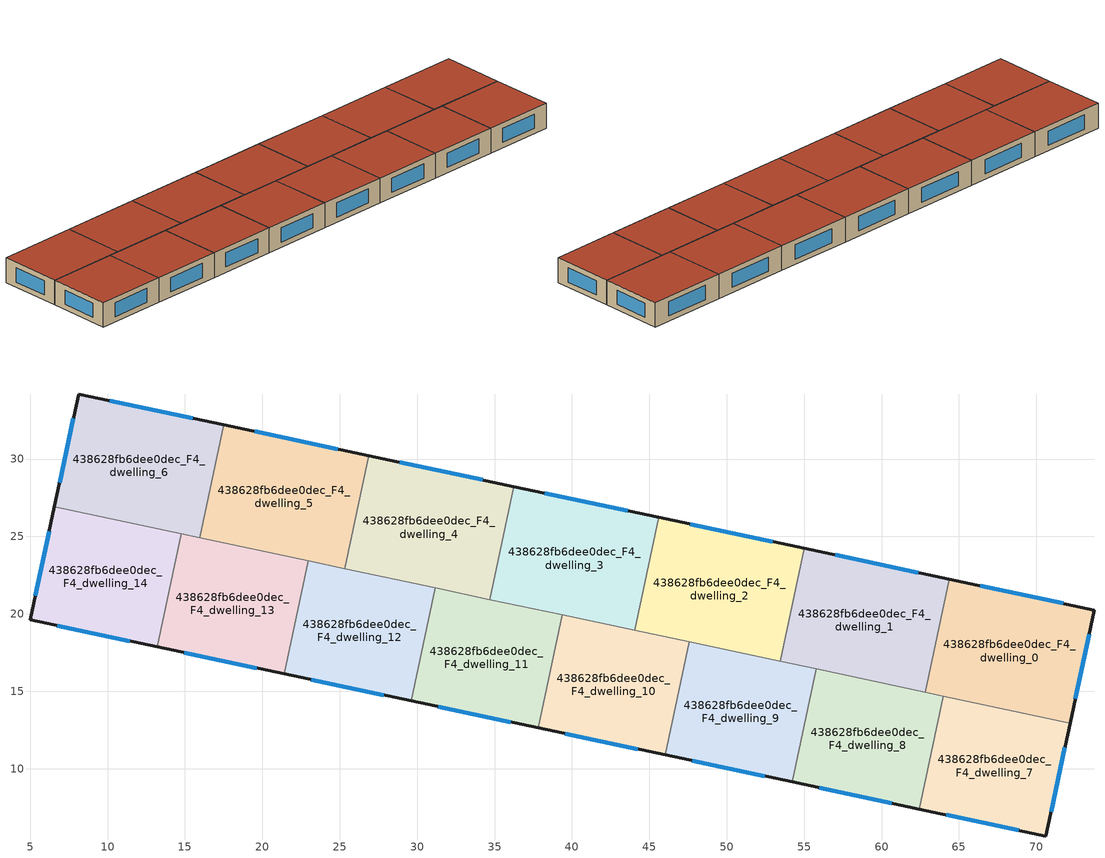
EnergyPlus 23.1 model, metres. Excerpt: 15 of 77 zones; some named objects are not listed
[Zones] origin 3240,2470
438628fb6dee0dec_F4_dwelling_0
 floor to 438628fb6dee0dec_F3_dwelling_0 (EU_floor_Construction): 73.75,20.24 72.18,12.94 62.81,14.94 64.37,22.23 z12
 wall outside (EU_wall_Construction): 72.18,12.94 73.75,20.24 64.37,22.23 z12:15
 wall to 438628fb6dee0dec_F4_dwelling_1 (EU_wall_Construction): 64.37,22.23 62.81,14.94 z12:15
 wall to 438628fb6dee0dec_F4_dwelling_7 (EU_wall_Construction): 63.97,14.69 72.18,12.94 z12:15
 wall to 438628fb6dee0dec_F4_dwelling_8 (EU_wall_Construction): 62.81,14.94 63.97,14.69 z12:15
 window (EU_Window_Construction): 71.74,20.67 66.38,21.81 / 72.52,14.51 73.41,18.68 z12.64:14.36
 roof outside (EU_roof_Construction): 72.18,12.94 73.75,20.24 64.37,22.23 62.81,14.94 z15
438628fb6dee0dec_F4_dwelling_1
 floor to 438628fb6dee0dec_F3_dwelling_1 (EU_floor_Construction): 64.37,22.23 62.81,14.94 53.44,16.93 54.99,24.23 z12
 wall outside (EU_wall_Construction): 64.37,22.23 54.99,24.23 z12:15
 wall to 438628fb6dee0dec_F4_dwelling_2 (EU_wall_Construction): 54.99,24.23 53.44,16.93 z12:15
 wall to 438628fb6dee0dec_F4_dwelling_8 (EU_wall_Construction): 55.77,16.43 62.81,14.94 z12:15
 wall to 438628fb6dee0dec_F4_dwelling_9 (EU_wall_Construction): 53.44,16.93 55.77,16.43 z12:15
 window (EU_Window_Construction): 62.36,22.66 57,23.8 z12.64:14.36
 roof outside (EU_roof_Construction): 62.81,14.94 64.37,22.23 54.99,24.23 53.44,16.93 z15
438628fb6dee0dec_F4_dwelling_10
 floor to 438628fb6dee0dec_F3_dwelling_10 (EU_floor_Construction): 47.57,18.18 46.02,10.88 37.82,12.63 39.37,19.92 z12
 wall outside (EU_wall_Construction): 37.82,12.63 46.02,10.88 z12:15
 wall to 438628fb6dee0dec_F4_dwelling_11 (EU_wall_Construction): 39.37,19.92 37.82,12.63 z12:15
 wall to 438628fb6dee0dec_F4_dwelling_9 (EU_wall_Construction): 46.02,10.88 47.57,18.18 z12:15
 wall to 438628fb6dee0dec_F4_dwelling_3 (EU_wall_Construction): 44.07,18.93 39.37,19.92 z12:15
 wall to 438628fb6dee0dec_F4_dwelling_2 (EU_wall_Construction): 47.57,18.18 44.07,18.93 z12:15
 window (EU_Window_Construction): 39.57,12.25 44.26,11.25 z12.64:14.36
 roof outside (EU_roof_Construction): 46.02,10.88 47.57,18.18 39.37,19.92 37.82,12.63 z15
438628fb6dee0dec_F4_dwelling_11
 floor to 438628fb6dee0dec_F3_dwelling_11 (EU_floor_Construction): 39.37,19.92 37.82,12.63 29.61,14.37 31.16,21.67 z12
 wall outside (EU_wall_Construction): 29.61,14.37 37.82,12.63 z12:15
 wall to 438628fb6dee0dec_F4_dwelling_12 (EU_wall_Construction): 31.16,21.67 29.61,14.37 z12:15
 wall to 438628fb6dee0dec_F4_dwelling_4 (EU_wall_Construction): 34.69,20.92 31.16,21.67 z12:15
 wall to 438628fb6dee0dec_F4_dwelling_3 (EU_wall_Construction): 39.37,19.92 34.69,20.92 z12:15
 window (EU_Window_Construction): 31.37,14 36.06,13 z12.64:14.36
 roof outside (EU_roof_Construction): 37.82,12.63 39.37,19.92 31.16,21.67 29.61,14.37 z15
438628fb6dee0dec_F4_dwelling_12
 floor to 438628fb6dee0dec_F3_dwelling_12 (EU_floor_Construction): 31.16,21.67 29.61,14.37 21.41,16.12 22.96,23.42 z12
 wall outside (EU_wall_Construction): 21.41,16.12 29.61,14.37 z12:15
 wall to 438628fb6dee0dec_F4_dwelling_13 (EU_wall_Construction): 22.96,23.42 21.41,16.12 z12:15
 wall to 438628fb6dee0dec_F4_dwelling_5 (EU_wall_Construction): 25.32,22.91 22.96,23.42 z12:15
 wall to 438628fb6dee0dec_F4_dwelling_4 (EU_wall_Construction): 31.16,21.67 25.32,22.91 z12:15
 window (EU_Window_Construction): 23.17,15.74 27.86,14.74 z12.64:14.36
 roof outside (EU_roof_Construction): 29.61,14.37 31.16,21.67 22.96,23.42 21.41,16.12 z15
438628fb6dee0dec_F4_dwelling_13
 floor to 438628fb6dee0dec_F3_dwelling_13 (EU_floor_Construction): 22.96,23.42 21.41,16.12 13.21,17.86 14.76,25.16 z12
 wall outside (EU_wall_Construction): 13.21,17.86 21.41,16.12 z12:15
 wall to 438628fb6dee0dec_F4_dwelling_14 (EU_wall_Construction): 14.76,25.16 13.21,17.86 z12:15
 wall to 438628fb6dee0dec_F4_dwelling_6 (EU_wall_Construction): 15.94,24.91 14.76,25.16 z12:15
 wall to 438628fb6dee0dec_F4_dwelling_5 (EU_wall_Construction): 22.96,23.41 15.94,24.91 z12:15
 window (EU_Window_Construction): 14.96,17.49 19.65,16.49 z12.64:14.36
 roof outside (EU_roof_Construction): 21.41,16.12 22.96,23.42 14.76,25.16 13.21,17.86 z15
438628fb6dee0dec_F4_dwelling_14
 floor to 438628fb6dee0dec_F3_dwelling_14 (EU_floor_Construction): 14.76,25.16 13.21,17.86 5,19.61 6.56,26.9 z12
 wall outside (EU_wall_Construction): 6.56,26.9 5,19.61 13.21,17.86 z12:15
 wall to 438628fb6dee0dec_F4_dwelling_6 (EU_wall_Construction): 14.76,25.16 6.56,26.9 z12:15
 window (EU_Window_Construction): 6.23,25.34 5.33,21.17 / 6.76,19.23 11.45,18.23 z12.64:14.36
 roof outside (EU_roof_Construction): 13.21,17.86 14.76,25.16 6.56,26.9 5,19.61 z15
438628fb6dee0dec_F4_dwelling_2
 floor to 438628fb6dee0dec_F3_dwelling_2 (EU_floor_Construction): 54.99,24.23 53.44,16.93 44.07,18.92 45.62,26.22 z12
 wall outside (EU_wall_Construction): 54.99,24.23 45.62,26.22 z12:15
 wall to 438628fb6dee0dec_F4_dwelling_3 (EU_wall_Construction): 45.62,26.22 44.07,18.92 z12:15
 wall to 438628fb6dee0dec_F4_dwelling_9 (EU_wall_Construction): 47.57,18.18 53.44,16.93 z12:15
 window (EU_Window_Construction): 52.98,24.66 47.63,25.8 z12.64:14.36
 roof outside (EU_roof_Construction): 53.44,16.93 54.99,24.23 45.62,26.22 44.07,18.92 z15
438628fb6dee0dec_F4_dwelling_3
 floor to 438628fb6dee0dec_F3_dwelling_3 (EU_floor_Construction): 45.62,26.22 44.07,18.92 34.69,20.92 36.24,28.22 z12
 wall outside (EU_wall_Construction): 45.62,26.22 36.24,28.22 z12:15
 wall to 438628fb6dee0dec_F4_dwelling_4 (EU_wall_Construction): 36.24,28.22 34.69,20.92 z12:15
 window (EU_Window_Construction): 43.61,26.65 38.25,27.79 z12.64:14.36
 roof outside (EU_roof_Construction): 44.07,18.92 45.62,26.22 36.24,28.22 34.69,20.92 z15
438628fb6dee0dec_F4_dwelling_4
 floor to 438628fb6dee0dec_F3_dwelling_4 (EU_floor_Construction): 36.24,28.22 34.69,20.92 25.32,22.91 26.87,30.21 z12
 wall outside (EU_wall_Construction): 36.24,28.22 26.87,30.21 z12:15
 wall to 438628fb6dee0dec_F4_dwelling_5 (EU_wall_Construction): 26.87,30.21 25.32,22.91 z12:15
 window (EU_Window_Construction): 34.24,28.64 28.88,29.78 z12.64:14.36
 roof outside (EU_roof_Construction): 34.69,20.92 36.24,28.22 26.87,30.21 25.32,22.91 z15
438628fb6dee0dec_F4_dwelling_5
 floor to 438628fb6dee0dec_F3_dwelling_5 (EU_floor_Construction): 26.87,30.21 25.32,22.91 15.94,24.91 17.5,32.21 z12
 wall outside (EU_wall_Construction): 26.87,30.21 17.5,32.21 z12:15
 wall to 438628fb6dee0dec_F4_dwelling_6 (EU_wall_Construction): 17.5,32.21 15.94,24.91 z12:15
 window (EU_Window_Construction): 24.86,30.64 19.5,31.78 z12.64:14.36
 roof outside (EU_roof_Construction): 25.32,22.91 26.87,30.21 17.5,32.21 15.94,24.91 z15
438628fb6dee0dec_F4_dwelling_6
 floor to 438628fb6dee0dec_F3_dwelling_6 (EU_floor_Construction): 17.5,32.21 15.94,24.91 6.56,26.9 8.13,34.2 z12
 wall outside (EU_wall_Construction): 17.5,32.21 8.13,34.2 6.56,26.9 z12:15
 window (EU_Window_Construction): 7.79,32.64 6.9,28.47 / 15.49,32.63 10.13,33.77 z12.64:14.36
 roof outside (EU_roof_Construction): 15.94,24.91 17.5,32.21 8.13,34.2 6.56,26.9 z15
438628fb6dee0dec_F4_dwelling_7
 floor to 438628fb6dee0dec_F3_dwelling_7 (EU_floor_Construction): 72.18,12.94 70.62,5.65 62.42,7.39 63.97,14.69 z12
 wall outside (EU_wall_Construction): 62.42,7.39 70.62,5.65 72.18,12.94 z12:15
 wall to 438628fb6dee0dec_F4_dwelling_8 (EU_wall_Construction): 63.97,14.69 62.42,7.39 z12:15
 window (EU_Window_Construction): 70.95,7.21 71.85,11.38 / 64.18,7.02 68.86,6.02 z12.64:14.36
 roof outside (EU_roof_Construction): 70.62,5.65 72.18,12.94 63.97,14.69 62.42,7.39 z15
438628fb6dee0dec_F4_dwelling_8
 floor to 438628fb6dee0dec_F3_dwelling_8 (EU_floor_Construction): 63.97,14.69 62.42,7.39 54.22,9.14 55.77,16.43 z12
 wall outside (EU_wall_Construction): 54.22,9.14 62.42,7.39 z12:15
 wall to 438628fb6dee0dec_F4_dwelling_9 (EU_wall_Construction): 55.77,16.43 54.22,9.14 z12:15
 window (EU_Window_Construction): 55.98,8.76 60.67,7.76 z12.64:14.36
 roof outside (EU_roof_Construction): 62.42,7.39 63.97,14.69 55.77,16.43 54.22,9.14 z15
438628fb6dee0dec_F4_dwelling_9
 floor to 438628fb6dee0dec_F3_dwelling_9 (EU_floor_Construction): 55.77,16.43 54.22,9.14 46.02,10.88 47.57,18.18 z12
 wall outside (EU_wall_Construction): 46.02,10.88 54.22,9.14 z12:15
 window (EU_Window_Construction): 47.77,10.51 52.46,9.51 z12.64:14.36
 roof outside (EU_roof_Construction): 54.22,9.14 55.77,16.43 47.57,18.18 46.02,10.88 z15
[Building]
EU S2 Campaign: North Axis=0; Terrain=City; Solar Distribution=FullExterior
[Site:Location]
Yerevan-Zvartnots.Intl.AP: Latitude=40.15; Longitude=44.383; Time Zone=4; Elevation=854
[SizingPeriod:WeatherFileDays]
AnnualSizingPeriod: Begin Month=1; Begin Day of Month=1; End Month=12; End Day of Month=31; Day of Week for Start Day=Monday; Use Weather File Daylight Saving Period=No; Use Weather File Rain and Snow Indicators=No
[MATERIAL]
EU_InternalMass_Material: Roughness=MediumRough; Thickness=0.1; Conductivity=1; Density=1800; Specific Heat=900; Thermal Absorptance=0.9; Solar Absorptance=0.7; Visible Absorptance=0.7
[MATERIAL:NOMASS] Roughness=MediumRough; Thermal Absorptance=0.9; Solar Absorptance=0.7; Visible Absorptance=0.7
Name | Thermal Resistance
EU_wall_NoMass | 1.05043
EU_roof_NoMass | 1.45357
EU_floor_NoMass | 0.478065
[WINDOWMATERIAL:SIMPLEGLAZINGSYSTEM]
EU_Window_SimpleGlazing: UFactor=2.5566; Solar Heat Gain Coefficient=0.75; Visible Transmittance=0.75
[CONSTRUCTION]
EU_wall_Construction: EU_wall_NoMass
EU_roof_Construction: EU_roof_NoMass
EU_floor_Construction: EU_floor_NoMass
EU_Window_Construction: EU_Window_SimpleGlazing
EU_InternalMass_Construction: EU_InternalMass_Material
[ZONE] Type=1; Multiplier=1; Ceiling Height=autocalculate; Floor Area=autocalculate; Part of Total Floor Area=Yes
Name | Volume
438628fb6dee0dec_F4_dwelling_0 | 214.522
438628fb6dee0dec_F4_dwelling_1 | 214.507
438628fb6dee0dec_F4_dwelling_10 | 187.737
438628fb6dee0dec_F4_dwelling_11; 438628fb6dee0dec_F4_dwelling_8; 438628fb6dee0dec_F4_dwelling_9 | 187.738
438628fb6dee0dec_F4_dwelling_12; 438628fb6dee0dec_F4_dwelling_13 | 187.729
438628fb6dee0dec_F4_dwelling_14 | 187.73
438628fb6dee0dec_F4_dwelling_2 | 214.532
438628fb6dee0dec_F4_dwelling_3 | 214.511
438628fb6dee0dec_F4_dwelling_4 | 214.537
438628fb6dee0dec_F4_dwelling_5 | 214.525
438628fb6dee0dec_F4_dwelling_6 | 214.526
438628fb6dee0dec_F4_dwelling_7 | 187.734
[INTERNALMASS] Construction=EU_InternalMass_Construction
Name | Zone or ZoneList | Surface Area
438628fb6dee0dec_F4_dwelling_0_EU_InternalMass | 438628fb6dee0dec_F4_dwelling_0 | 71.5075
438628fb6dee0dec_F4_dwelling_1_EU_InternalMass | 438628fb6dee0dec_F4_dwelling_1 | 71.5022
438628fb6dee0dec_F4_dwelling_2_EU_InternalMass | 438628fb6dee0dec_F4_dwelling_2 | 71.5108
438628fb6dee0dec_F4_dwelling_3_EU_InternalMass | 438628fb6dee0dec_F4_dwelling_3 | 71.5035
438628fb6dee0dec_F4_dwelling_4_EU_InternalMass | 438628fb6dee0dec_F4_dwelling_4 | 71.5123
438628fb6dee0dec_F4_dwelling_5_EU_InternalMass | 438628fb6dee0dec_F4_dwelling_5 | 71.5081
438628fb6dee0dec_F4_dwelling_6_EU_InternalMass | 438628fb6dee0dec_F4_dwelling_6 | 71.5087
438628fb6dee0dec_F4_dwelling_7_EU_InternalMass | 438628fb6dee0dec_F4_dwelling_7 | 62.5781
438628fb6dee0dec_F4_dwelling_8_EU_InternalMass | 438628fb6dee0dec_F4_dwelling_8 | 62.5792
438628fb6dee0dec_F4_dwelling_9_EU_InternalMass | 438628fb6dee0dec_F4_dwelling_9 | 62.5792
438628fb6dee0dec_F4_dwelling_10_EU_InternalMass | 438628fb6dee0dec_F4_dwelling_10 | 62.5792
438628fb6dee0dec_F4_dwelling_11_EU_InternalMass | 438628fb6dee0dec_F4_dwelling_11 | 62.5792
438628fb6dee0dec_F4_dwelling_12_EU_InternalMass | 438628fb6dee0dec_F4_dwelling_12 | 62.5764
438628fb6dee0dec_F4_dwelling_13_EU_InternalMass | 438628fb6dee0dec_F4_dwelling_13 | 62.5764
438628fb6dee0dec_F4_dwelling_14_EU_InternalMass | 438628fb6dee0dec_F4_dwelling_14 | 62.5765
[OTHEREQUIPMENT] Fuel Type=Electricity; Design Level Calculation Method=Watts/Area; Power per Zone Floor Area=1; Fraction Latent=0; Fraction Radiant=0; Fraction Lost=0; Carbon Dioxide Generation Rate=0; EndUse Subcategory=EU_Step8_InternalGains
Name | Zone or ZoneList or Space or SpaceList | Schedule
EU_Step8_InternalGain_438628fb6dee0dec_F4_dwelling_0_f000 | 438628fb6dee0dec_F4_dwelling_0 | EU_Step8_GainSchedule_438628fb6dee0dec_F4_dwelling_0_f000
EU_Step8_InternalGain_438628fb6dee0dec_F4_dwelling_1_f000 | 438628fb6dee0dec_F4_dwelling_1 | EU_Step8_GainSchedule_438628fb6dee0dec_F4_dwelling_1_f000
EU_Step8_InternalGain_438628fb6dee0dec_F4_dwelling_2_f000 | 438628fb6dee0dec_F4_dwelling_2 | EU_Step8_GainSchedule_438628fb6dee0dec_F4_dwelling_2_f000
EU_Step8_InternalGain_438628fb6dee0dec_F4_dwelling_3_f000 | 438628fb6dee0dec_F4_dwelling_3 | EU_Step8_GainSchedule_438628fb6dee0dec_F4_dwelling_3_f000
EU_Step8_InternalGain_438628fb6dee0dec_F4_dwelling_4_f000 | 438628fb6dee0dec_F4_dwelling_4 | EU_Step8_GainSchedule_438628fb6dee0dec_F4_dwelling_4_f000
EU_Step8_InternalGain_438628fb6dee0dec_F4_dwelling_5_f000 | 438628fb6dee0dec_F4_dwelling_5 | EU_Step8_GainSchedule_438628fb6dee0dec_F4_dwelling_5_f000
EU_Step8_InternalGain_438628fb6dee0dec_F4_dwelling_6_f000 | 438628fb6dee0dec_F4_dwelling_6 | EU_Step8_GainSchedule_438628fb6dee0dec_F4_dwelling_6_f000
EU_Step8_InternalGain_438628fb6dee0dec_F4_dwelling_7_f000 | 438628fb6dee0dec_F4_dwelling_7 | EU_Step8_GainSchedule_438628fb6dee0dec_F4_dwelling_7_f000
EU_Step8_InternalGain_438628fb6dee0dec_F4_dwelling_8_f000 | 438628fb6dee0dec_F4_dwelling_8 | EU_Step8_GainSchedule_438628fb6dee0dec_F4_dwelling_8_f000
EU_Step8_InternalGain_438628fb6dee0dec_F4_dwelling_9_f000 | 438628fb6dee0dec_F4_dwelling_9 | EU_Step8_GainSchedule_438628fb6dee0dec_F4_dwelling_9_f000
EU_Step8_InternalGain_438628fb6dee0dec_F4_dwelling_10_f000 | 438628fb6dee0dec_F4_dwelling_10 | EU_Step8_GainSchedule_438628fb6dee0dec_F4_dwelling_10_f000
EU_Step8_InternalGain_438628fb6dee0dec_F4_dwelling_11_f000 | 438628fb6dee0dec_F4_dwelling_11 | EU_Step8_GainSchedule_438628fb6dee0dec_F4_dwelling_11_f000
EU_Step8_InternalGain_438628fb6dee0dec_F4_dwelling_12_f000 | 438628fb6dee0dec_F4_dwelling_12 | EU_Step8_GainSchedule_438628fb6dee0dec_F4_dwelling_12_f000
EU_Step8_InternalGain_438628fb6dee0dec_F4_dwelling_13_f000 | 438628fb6dee0dec_F4_dwelling_13 | EU_Step8_GainSchedule_438628fb6dee0dec_F4_dwelling_13_f000
EU_Step8_InternalGain_438628fb6dee0dec_F4_dwelling_14_f000 | 438628fb6dee0dec_F4_dwelling_14 | EU_Step8_GainSchedule_438628fb6dee0dec_F4_dwelling_14_f000
[ZONEVENTILATION:DESIGNFLOWRATE] Schedule=EU_AlwaysOn; Design Flow Rate Calculation Method=AirChanges/Hour; Air Changes per Hour=0.557805; Ventilation Type=Natural; Fan Pressure Rise=0; Fan Total Efficiency=1; Constant Term Coefficient=1; Temperature Term Coefficient=0; Velocity Term Coefficient=0; Velocity Squared Term Coefficient=0; Minimum Indoor Temperature=-100; Maximum Indoor Temperature=100; Delta Temperature=-100; Minimum Outdoor Temperature=-100; Maximum Outdoor Temperature=100; Maximum Wind Speed=40
Name | Zone or ZoneList or Space or SpaceList
EU_ConstantAir_438628fb6dee0dec_F4_dwelling_0 | 438628fb6dee0dec_F4_dwelling_0
EU_ConstantAir_438628fb6dee0dec_F4_dwelling_1 | 438628fb6dee0dec_F4_dwelling_1
EU_ConstantAir_438628fb6dee0dec_F4_dwelling_2 | 438628fb6dee0dec_F4_dwelling_2
EU_ConstantAir_438628fb6dee0dec_F4_dwelling_3 | 438628fb6dee0dec_F4_dwelling_3
EU_ConstantAir_438628fb6dee0dec_F4_dwelling_4 | 438628fb6dee0dec_F4_dwelling_4
EU_ConstantAir_438628fb6dee0dec_F4_dwelling_5 | 438628fb6dee0dec_F4_dwelling_5
EU_ConstantAir_438628fb6dee0dec_F4_dwelling_6 | 438628fb6dee0dec_F4_dwelling_6
EU_ConstantAir_438628fb6dee0dec_F4_dwelling_7 | 438628fb6dee0dec_F4_dwelling_7
EU_ConstantAir_438628fb6dee0dec_F4_dwelling_8 | 438628fb6dee0dec_F4_dwelling_8
EU_ConstantAir_438628fb6dee0dec_F4_dwelling_9 | 438628fb6dee0dec_F4_dwelling_9
EU_ConstantAir_438628fb6dee0dec_F4_dwelling_10 | 438628fb6dee0dec_F4_dwelling_10
EU_ConstantAir_438628fb6dee0dec_F4_dwelling_11 | 438628fb6dee0dec_F4_dwelling_11
EU_ConstantAir_438628fb6dee0dec_F4_dwelling_12 | 438628fb6dee0dec_F4_dwelling_12
EU_ConstantAir_438628fb6dee0dec_F4_dwelling_13 | 438628fb6dee0dec_F4_dwelling_13
EU_ConstantAir_438628fb6dee0dec_F4_dwelling_14 | 438628fb6dee0dec_F4_dwelling_14
[HVACTEMPLATE:ZONE:IDEALLOADSAIRSYSTEM] System Availability Schedule=EU_AlwaysOn; Maximum Heating Supply Air Temperature=50; Minimum Cooling Supply Air Temperature=13; Maximum Heating Supply Air Humidity Ratio=0.0156; Minimum Cooling Supply Air Humidity Ratio=0.0077; Heating Limit=NoLimit; Cooling Limit=NoLimit; Heating Availability Schedule=EU_AlwaysOn; Cooling Availability Schedule=EU_CoolingOff; Dehumidification Control Type=ConstantSensibleHeatRatio; Cooling Sensible Heat Ratio=0.7; Dehumidification Setpoint=60; Humidification Control Type=None; Humidification Setpoint=30; Outdoor Air Method=None; Outdoor Air Flow Rate per Person=0.00944; Outdoor Air Flow Rate per Zone Floor Area=0; Outdoor Air Flow Rate per Zone=0; Demand Controlled Ventilation Type=None; Outdoor Air Economizer Type=NoEconomizer; Heat Recovery Type=None; Sensible Heat Recovery Effectiveness=0.7; Latent Heat Recovery Effectiveness=0.65
Name | Template Thermostat
438628fb6dee0dec_F4_dwelling_0 | EU_HeatOnly_438628fb6dee0dec_F4_dwelling_0
438628fb6dee0dec_F4_dwelling_1 | EU_HeatOnly_438628fb6dee0dec_F4_dwelling_1
438628fb6dee0dec_F4_dwelling_2 | EU_HeatOnly_438628fb6dee0dec_F4_dwelling_2
438628fb6dee0dec_F4_dwelling_3 | EU_HeatOnly_438628fb6dee0dec_F4_dwelling_3
438628fb6dee0dec_F4_dwelling_4 | EU_HeatOnly_438628fb6dee0dec_F4_dwelling_4
438628fb6dee0dec_F4_dwelling_5 | EU_HeatOnly_438628fb6dee0dec_F4_dwelling_5
438628fb6dee0dec_F4_dwelling_6 | EU_HeatOnly_438628fb6dee0dec_F4_dwelling_6
438628fb6dee0dec_F4_dwelling_7 | EU_HeatOnly_438628fb6dee0dec_F4_dwelling_7
438628fb6dee0dec_F4_dwelling_8 | EU_HeatOnly_438628fb6dee0dec_F4_dwelling_8
438628fb6dee0dec_F4_dwelling_9 | EU_HeatOnly_438628fb6dee0dec_F4_dwelling_9
438628fb6dee0dec_F4_dwelling_10 | EU_HeatOnly_438628fb6dee0dec_F4_dwelling_10
438628fb6dee0dec_F4_dwelling_11 | EU_HeatOnly_438628fb6dee0dec_F4_dwelling_11
438628fb6dee0dec_F4_dwelling_12 | EU_HeatOnly_438628fb6dee0dec_F4_dwelling_12
438628fb6dee0dec_F4_dwelling_13 | EU_HeatOnly_438628fb6dee0dec_F4_dwelling_13
438628fb6dee0dec_F4_dwelling_14 | EU_HeatOnly_438628fb6dee0dec_F4_dwelling_14
[SIZING:ZONE] Zone Cooling Design Supply Air Temperature Input Method=SupplyAirTemperature; Zone Cooling Design Supply Air Temperature=13; Zone Heating Design Supply Air Temperature Input Method=SupplyAirTemperature; Zone Heating Design Supply Air Temperature=50; Zone Cooling Design Supply Air Humidity Ratio=0.008; Zone Heating Design Supply Air Humidity Ratio=0.008; Cooling Design Air Flow Method=DesignDay; Cooling Design Air Flow Rate=0; Cooling Minimum Air Flow per Zone Floor Area=0.000762; Cooling Minimum Air Flow=0; Cooling Minimum Air Flow Fraction=0.2; Heating Design Air Flow Method=DesignDay; Heating Design Air Flow Rate=0; Heating Maximum Air Flow per Zone Floor Area=0.002032; Heating Maximum Air Flow=0.141576; Heating Maximum Air Flow Fraction=0.3; Account for Dedicated Outdoor Air System=No; Dedicated Outdoor Air System Control Strategy=NeutralSupplyAir; Dedicated Outdoor Air Low Setpoint Temperature for Design=autosize; Dedicated Outdoor Air High Setpoint Temperature for Design=autosize; Zone Load Sizing Method=Sensible Load Only No Latent Load; Zone Latent Cooling Design Supply Air Humidity Ratio Input Method=HumidityRatioDifference; Zone Cooling Design Supply Air Humidity Ratio Difference=0.005; Zone Latent Heating Design Supply Air Humidity Ratio Input Method=HumidityRatioDifference; Zone Humidification Design Supply Air Humidity Ratio Difference=0.005
438628fb6dee0dec_F4_dwelling_0; 438628fb6dee0dec_F4_dwelling_1; 438628fb6dee0dec_F4_dwelling_2; 438628fb6dee0dec_F4_dwelling_3; 438628fb6dee0dec_F4_dwelling_4; 438628fb6dee0dec_F4_dwelling_5; 438628fb6dee0dec_F4_dwelling_6; 438628fb6dee0dec_F4_dwelling_7; 438628fb6dee0dec_F4_dwelling_8; 438628fb6dee0dec_F4_dwelling_9; 438628fb6dee0dec_F4_dwelling_10; 438628fb6dee0dec_F4_dwelling_11; 438628fb6dee0dec_F4_dwelling_12; 438628fb6dee0dec_F4_dwelling_13; 438628fb6dee0dec_F4_dwelling_14
[SCHEDULE:CONSTANT]
Name | Hourly Value
EU_AlwaysOn | 1
EU_CoolingOff | 0
[SCHEDULE:FILE] Column Number=1; Rows to Skip at Top=0; Number of Hours of Data=8760; Column Separator=Comma; Interpolate to Timestep=No; Minutes per Item=60; Adjust Schedule for Daylight Savings=Yes
Name | File
EU_Step8_GainSchedule_438628fb6dee0dec_F4_dwelling_0_f000 | ../../schedules/438628fb6dee0dec/438628fb6dee0dec_F4_dwelling_0_f000_gain.csv
EU_Step8_GainSchedule_438628fb6dee0dec_F4_dwelling_1_f000 | ../../schedules/438628fb6dee0dec/438628fb6dee0dec_F4_dwelling_1_f000_gain.csv
EU_Step8_GainSchedule_438628fb6dee0dec_F4_dwelling_2_f000 | ../../schedules/438628fb6dee0dec/438628fb6dee0dec_F4_dwelling_2_f000_gain.csv
EU_Step8_GainSchedule_438628fb6dee0dec_F4_dwelling_3_f000 | ../../schedules/438628fb6dee0dec/438628fb6dee0dec_F4_dwelling_3_f000_gain.csv
EU_Step8_GainSchedule_438628fb6dee0dec_F4_dwelling_4_f000 | ../../schedules/438628fb6dee0dec/438628fb6dee0dec_F4_dwelling_4_f000_gain.csv
EU_Step8_GainSchedule_438628fb6dee0dec_F4_dwelling_5_f000 | ../../schedules/438628fb6dee0dec/438628fb6dee0dec_F4_dwelling_5_f000_gain.csv
EU_Step8_GainSchedule_438628fb6dee0dec_F4_dwelling_6_f000 | ../../schedules/438628fb6dee0dec/438628fb6dee0dec_F4_dwelling_6_f000_gain.csv
EU_Step8_GainSchedule_438628fb6dee0dec_F4_dwelling_7_f000 | ../../schedules/438628fb6dee0dec/438628fb6dee0dec_F4_dwelling_7_f000_gain.csv
EU_Step8_GainSchedule_438628fb6dee0dec_F4_dwelling_8_f000 | ../../schedules/438628fb6dee0dec/438628fb6dee0dec_F4_dwelling_8_f000_gain.csv
EU_Step8_GainSchedule_438628fb6dee0dec_F4_dwelling_9_f000 | ../../schedules/438628fb6dee0dec/438628fb6dee0dec_F4_dwelling_9_f000_gain.csv
EU_Step8_GainSchedule_438628fb6dee0dec_F4_dwelling_10_f000 | ../../schedules/438628fb6dee0dec/438628fb6dee0dec_F4_dwelling_10_f000_gain.csv
EU_Step8_GainSchedule_438628fb6dee0dec_F4_dwelling_11_f000 | ../../schedules/438628fb6dee0dec/438628fb6dee0dec_F4_dwelling_11_f000_gain.csv
EU_Step8_GainSchedule_438628fb6dee0dec_F4_dwelling_12_f000 | ../../schedules/438628fb6dee0dec/438628fb6dee0dec_F4_dwelling_12_f000_gain.csv
EU_Step8_GainSchedule_438628fb6dee0dec_F4_dwelling_13_f000 | ../../schedules/438628fb6dee0dec/438628fb6dee0dec_F4_dwelling_13_f000_gain.csv
EU_Step8_GainSchedule_438628fb6dee0dec_F4_dwelling_14_f000 | ../../schedules/438628fb6dee0dec/438628fb6dee0dec_F4_dwelling_14_f000_gain.csv
